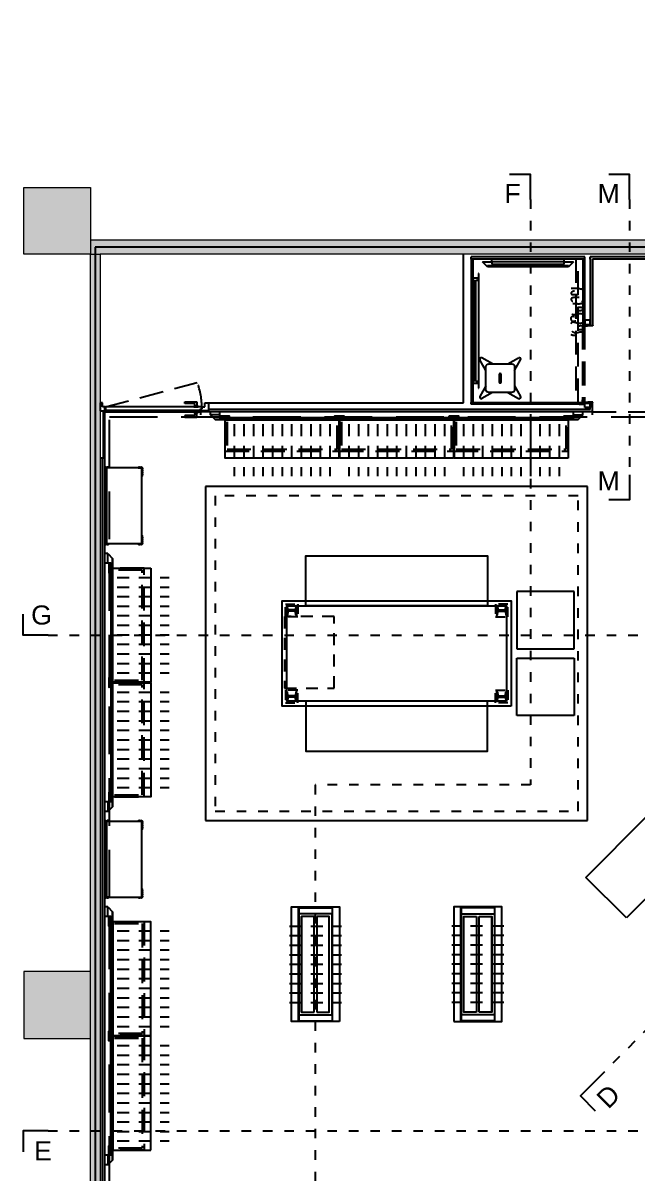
# Model space of a CAD drawing. Header units: millimetres. Extents: x 5896 to 6381, y 4295 to 4378.
# Drawn here: x 6173.71 to 6180.14, y 4301.59 to 4313.63 of the extents above; entities that cross this region are included whole.
import ezdxf

# ---------------------------------------------------------------- set-up
doc = ezdxf.new("R2010")
doc.units = ezdxf.units.MM
for name, pattern in [('CONTINOUS', [0]), ('DOT2', [0.125, 0, -0.125]), ('HIDDEN2', [0.1875, 0.125, -0.0625]), ('NASCOSTA', [0.375, 0.25, -0.125]), ('NASCOSTA2', [0.1875, 0.125, -0.0625]), ('PHANTOM2', [1.25, 0.625, -0.125, 0.125, -0.125, 0.125, -0.125]), ('TRATTEGGIATA', [0.75, 0.5, -0.25])]:
    doc.linetypes.add(name, pattern=pattern)
for name, color, linetype in [('ax-arredo piani', 2, 'Continuous'), ('ax-arredo piani rossi', 1, 'Continuous'), ('ax-arredo proiezioni', 1, 'NASCOSTA'), ('ax-arredo sez', 6, 'Continuous'), ('AX-proiez vestiti', 1, 'NASCOSTA2'), ('ax-tappeto', 6, 'DOT2'), ('Pareti02', 3, 'Continuous'), ('Piani', 6, 'Continuous'), ('piani-rossi', 1, 'Continuous'), ('proiezioni', 2, 'NASCOSTA'), ('sezioni 02', 3, 'Continuous'), ('tenda', 2, 'HIDDEN2'), ('Urban', 6, 'Continuous'), ('VITI', 1, 'Continuous')]:
    doc.layers.add(name, color=color, linetype=linetype)
doc.layers.add('PROIEZ-FASCIONE', color=7, linetype='TRATTEGGIATA', true_color=0xb4b08e)
doc.layers.add('Sections', color=92, linetype='Continuous', true_color=0x00bd00)
doc.layers.add('R-BORDER', color=7, linetype='PHANTOM2', true_color=0xdb0000, plot=False)
doc.layers.add('R-HATCH', color=7, linetype='Continuous', lineweight=9, true_color=0xbababa)
doc.layers.add('R-WALL', color=7, linetype='Continuous', lineweight=9, true_color=0xbababa)
doc.styles.add('cart-inver', font='Arial.ttf')

# ---------------------------------------------------------------- blocks, each defined once
blk = doc.blocks.new('11')
at = {"layer": 'Sections', "linetype": 'DOT2'}
for p, q in [((6059.319, 4457.346), (6070.114, 4468.182)), ((6058.612, 4466.546), (6058.612, 4460.416)), ((6059.649, 4466.546), (6059.649, 4463.662)), ((6053.56, 4461.984), (6062.251, 4461.984)), ((6056.357, 4460.416), (6056.357, 4454.022)), ((6058.612, 4460.416), (6056.357, 4460.416)), ((6053.56, 4456.794), (6060.49, 4456.794))]:
    blk.add_line(p, q, dxfattribs=at)
at = {"layer": 'Sections'}
for points in [[(6058.612, 4466.546), (6058.612, 4466.808), (6058.393, 4466.808)], [(6059.649, 4466.546), (6059.649, 4466.808), (6059.43, 4466.808)], [(6059.649, 4463.662), (6059.649, 4463.4), (6059.43, 4463.4)]]:
    blk.add_lwpolyline(points, dxfattribs=at)
at = {"layer": 'Sections', "elevation": 0}
for points in [[(6053.56, 4461.984), (6053.298, 4461.984), (6053.298, 4462.204)], [(6059.319, 4457.346), (6059.134, 4457.16), (6059.29, 4457.005)], [(6053.56, 4456.794), (6053.298, 4456.794), (6053.298, 4456.575)]]:
    blk.add_lwpolyline(points, dxfattribs=at)
at = {"layer": 'Sections', "char_height": 0.2, "width": 0.21739, "style": 'cart-inver'}
for s, insert, attachment_point in [('F', (6058.509, 4466.509), 9), ('M', (6059.546, 4466.509), 9), ('M', (6059.546, 4463.699), 3), ('G', (6053.6, 4462.295), 3), ('E', (6053.6, 4456.484), 9)]:
    blk.add_mtext(s, dxfattribs=dict(at, insert=insert, attachment_point=attachment_point))
at = {"layer": 'Sections', "insert": (6059.568, 4457.156), "char_height": 0.2, "width": 0.21739, "attachment_point": 9, "rotation": 45.109, "style": 'cart-inver'}
blk.add_mtext('D', dxfattribs=at)
blk = doc.blocks.new('bullone fianco')
at = {"layer": 'VITI'}
for p, q in [((0, 0.008), (-0.003, 0.008)), ((-0.003, 0), (-0.003, 0.007)), ((0, 0.006), (-0.003, 0.006)), ((0, 0.001), (-0.003, 0.001)), ((0, -0.001), (0, 0.008)), ((0, 0.007), (0, 0.008)), ((0, 0), (0, 0.007)), ((0, 0.007), (0, 0.007)), ((0, 0), (0, -0.001)), ((0, 0), (0, 0)), ((0, -0.001), (-0.003, -0.001))]:
    blk.add_line(p, q, dxfattribs=at)
for centre, radius, start, end in [((-0.001, 0.007), 0.00209, 147.1328, 212.8672), ((0.005, 0.004), 0.00787, 163.2213, 196.7787), ((-0.001, 0), 0.00209, 147.1328, 212.8672)]:
    blk.add_arc(centre, radius, start, end, dxfattribs=at)
blk = doc.blocks.new('111')
at = {"layer": 'R-HATCH', "ltscale": 10000}
h = blk.add_hatch(color=253, dxfattribs=at)
h.dxf.hatch_style = 1
h.paths.add_polyline_path([(6069.542, 4413.227), (6070.242, 4413.227), (6070.242, 4413.927), (6069.542, 4413.927)])
h.paths.add_polyline_path([(6070.242, 4421.625), (6070.242, 4422.325), (6069.542, 4422.325), (6069.542, 4421.625)])
h.paths.add_polyline_path([(6061.142, 4421.627), (6061.142, 4422.327), (6061.842, 4422.327), (6061.842, 4421.627)])
h.paths.add_polyline_path([(6061.842, 4413.227), (6061.842, 4413.927), (6061.142, 4413.927), (6061.142, 4413.227)])
h.paths.add_polyline_path([(6061.842, 4404.826), (6061.842, 4405.526), (6061.142, 4405.526), (6061.142, 4404.826)])
h.paths.add_polyline_path([(6053.442, 4405.017), (6053.442, 4405.717), (6052.742, 4405.717), (6052.742, 4405.017)])
h.paths.add_polyline_path([(6052.742, 4413.927), (6053.442, 4413.927), (6053.442, 4413.227), (6052.742, 4413.227)])
h = blk.add_hatch(color=253, dxfattribs=at)
h.dxf.hatch_style = 1
h.paths.add_polyline_path([(6059.992, 4413.689), (6061.142, 4413.689), (6061.142, 4413.929), (6059.752, 4413.929), (6059.752, 4413.377), (6053.442, 4413.377), (6053.442, 4413.227), (6059.752, 4413.227), (6059.752, 4411.039), (6061.842, 4411.039), (6061.842, 4413.227), (6061.602, 4413.227), (6061.602, 4411.279), (6059.992, 4411.279)])
h = blk.add_hatch(color=253, dxfattribs=at)
h.dxf.hatch_style = 1
h.paths.add_polyline_path([(6053.442, 4401.402), (6053.442, 4413.227), (6053.542, 4413.227), (6053.542, 4401.402)])
at = {"layer": 'ax-arredo piani', "color": 253}
for p, q in [((6057.507, 4413.027), (6057.504, 4413.027)), ((6057.504, 4413.027), (6057.504, 4411.827)), ((6057.507, 4411.827), (6057.507, 4413.027)), ((6057.504, 4412.977), (6057.447, 4412.977)), ((6057.447, 4412.977), (6057.447, 4412.957)), ((6057.447, 4412.957), (6057.457, 4412.957)), ((6057.457, 4412.957), (6057.457, 4411.897)), ((6057.477, 4411.897), (6057.477, 4412.957)), ((6057.477, 4412.957), (6057.504, 4412.957)), ((6057.504, 4412.957), (6057.504, 4412.977)), ((6057.457, 4411.897), (6057.447, 4411.897)), ((6057.447, 4411.897), (6057.447, 4411.877)), ((6057.447, 4411.877), (6057.504, 4411.877)), ((6057.504, 4411.897), (6057.477, 4411.897)), ((6057.504, 4411.877), (6057.504, 4411.897)), ((6057.504, 4411.827), (6057.507, 4411.827)), ((6058.506, 4409.698), (6057.906, 4409.698)), ((6057.906, 4409.698), (6057.906, 4409.098)), ((6058.506, 4409.098), (6058.506, 4409.698)), ((6057.906, 4409.098), (6058.506, 4409.098)), ((6057.906, 4408.398), (6057.906, 4408.998)), ((6057.906, 4408.998), (6058.506, 4408.998)), ((6058.506, 4408.998), (6058.506, 4408.398)), ((6058.506, 4408.398), (6057.906, 4408.398)), ((6058.629, 4406.702), (6059.264, 4407.34)), ((6059.689, 4406.916), (6059.054, 4406.279)), ((6059.054, 4406.279), (6058.629, 4406.702))]:
    blk.add_line(p, q, dxfattribs=at)
at = {"layer": 'ax-arredo piani', "color": 253, "linetype": 'HIDDEN2'}
for p, q in [((6055.993, 4409.436), (6055.473, 4409.436)), ((6055.473, 4409.436), (6055.473, 4408.686)), ((6055.993, 4408.686), (6055.993, 4409.436)), ((6055.473, 4408.686), (6055.993, 4408.686))]:
    blk.add_line(p, q, dxfattribs=at)
at = {"layer": 'ax-arredo piani', "color": 253, "elevation": 0}
blk.add_lwpolyline([(6057.882, 4412.05), (6057.882, 4411.81, -0.414214), (6057.852, 4411.78), (6057.612, 4411.78, -0.414214), (6057.582, 4411.81), (6057.582, 4412.05, -0.414214), (6057.612, 4412.08), (6057.852, 4412.08, -0.414214)], format="xyb", close=True, dxfattribs=at)
for points in [[(6056.043, 4411.094), (6054.851, 4411.094), (6054.851, 4411.494), (6056.043, 4411.494)], [(6057.243, 4411.094), (6056.051, 4411.094), (6056.051, 4411.494), (6057.243, 4411.494)], [(6058.443, 4411.094), (6057.251, 4411.094), (6057.251, 4411.494), (6058.443, 4411.494)], [(6053.978, 4410.198), (6053.978, 4410.198), (6053.978, 4410.99), (6053.978, 4410.99), (6053.978, 4410.99), (6053.609, 4410.99), (6053.609, 4410.198), (6053.978, 4410.198)], [(6053.981, 4410.905), (6053.978, 4410.905), (6053.978, 4410.954), (6053.981, 4410.954)], [(6053.981, 4410.283), (6053.978, 4410.283), (6053.978, 4410.234), (6053.981, 4410.234)], [(6057.597, 4409.548), (6055.697, 4409.548), (6055.697, 4410.069), (6057.597, 4410.069)], [(6054.074, 4409.94), (6054.074, 4408.748), (6053.674, 4408.748), (6053.674, 4409.94)], [(6057.847, 4408.498), (6055.447, 4408.498), (6055.447, 4409.598), (6057.847, 4409.598)], [(6057.797, 4408.548), (6055.497, 4408.548), (6055.497, 4409.548), (6057.797, 4409.548)], [(6054.074, 4408.74), (6054.074, 4407.548), (6053.674, 4407.548), (6053.674, 4408.74)], [(6057.597, 4408.548), (6055.697, 4408.548), (6055.697, 4408.027), (6057.597, 4408.027)], [(6053.978, 4406.498), (6053.978, 4406.498), (6053.978, 4407.29), (6053.978, 4407.29), (6053.978, 4407.29), (6053.609, 4407.29), (6053.609, 4406.498), (6053.978, 4406.498)], [(6053.981, 4407.205), (6053.978, 4407.205), (6053.978, 4407.254), (6053.981, 4407.254)], [(6053.981, 4406.583), (6053.978, 4406.583), (6053.978, 4406.534), (6053.981, 4406.534)], [(6055.972, 4405.264), (6055.972, 4406.324), (6055.622, 4406.324), (6055.622, 4405.264)], [(6057.322, 4405.264), (6057.322, 4406.324), (6057.672, 4406.324), (6057.672, 4405.264)], [(6054.074, 4405.048), (6054.074, 4406.24), (6053.674, 4406.24), (6053.674, 4405.048)], [(6054.074, 4403.848), (6054.074, 4405.04), (6053.674, 4405.04), (6053.674, 4403.848)]]:
    blk.add_lwpolyline(points, close=True, dxfattribs=at)
for points in [[(6055.652, 4405.294), (6055.652, 4406.294)], [(6055.782, 4406.294), (6055.652, 4406.294), (6055.652, 4405.294), (6055.782, 4405.294)], [(6055.782, 4405.294), (6055.782, 4406.294)], [(6055.812, 4405.294), (6055.942, 4405.294), (6055.942, 4406.294), (6055.812, 4406.294)], [(6055.812, 4406.294), (6055.812, 4405.294)], [(6055.942, 4405.294), (6055.942, 4406.294)], [(6057.352, 4405.294), (6057.352, 4406.294)], [(6057.482, 4405.294), (6057.352, 4405.294), (6057.352, 4406.294), (6057.482, 4406.294)], [(6057.482, 4406.294), (6057.482, 4405.294)], [(6057.512, 4406.294), (6057.642, 4406.294), (6057.642, 4405.294), (6057.512, 4405.294)], [(6057.512, 4405.294), (6057.512, 4406.294)], [(6057.642, 4405.294), (6057.642, 4406.294)]]:
    blk.add_lwpolyline(points, dxfattribs=at)
at = {"layer": 'ax-arredo piani rossi', "color": 253}
for p, q in [((6057.652, 4412.08), (6057.539, 4412.143)), ((6057.812, 4412.08), (6057.924, 4412.143)), ((6057.582, 4412.01), (6057.519, 4412.123)), ((6057.882, 4412.01), (6057.945, 4412.123)), ((6057.722, 4411.97), (6057.722, 4411.89)), ((6057.742, 4411.89), (6057.742, 4411.97)), ((6057.582, 4411.85), (6057.519, 4411.737)), ((6057.882, 4411.85), (6057.945, 4411.737)), ((6057.652, 4411.78), (6057.539, 4411.717)), ((6057.812, 4411.78), (6057.924, 4411.717))]:
    blk.add_line(p, q, dxfattribs=at)
for centre, radius, start, end in [((6057.532, 4412.13), 0.015, 60.7543, 209.2457), ((6057.932, 4412.13), 0.015, 330.7543, 119.2457), ((6057.732, 4411.97), 0.01, 0, 180), ((6057.732, 4411.89), 0.01, 180, 0), ((6057.532, 4411.73), 0.015, 150.7543, 299.2457), ((6057.932, 4411.73), 0.015, 240.7543, 29.2457)]:
    blk.add_arc(centre, radius, start, end, dxfattribs=at)
at = {"layer": 'ax-arredo proiezioni', "color": 253}
for p, q in [((6058.522, 4413.177), (6058.522, 4411.677)), ((6058.547, 4413.177), (6058.522, 4413.177)), ((6058.547, 4411.677), (6058.547, 4413.177)), ((6058.522, 4411.677), (6058.547, 4411.677))]:
    blk.add_line(p, q, dxfattribs=at)
at = {"layer": 'ax-arredo proiezioni', "color": 253, "elevation": 0}
for points in [[(6054.851, 4411.474), (6054.851, 4411.166), (6056.043, 4411.166), (6056.043, 4411.474)], [(6054.871, 4411.474), (6054.871, 4411.186), (6056.023, 4411.186), (6056.023, 4411.474)], [(6056.051, 4411.474), (6056.051, 4411.166), (6057.243, 4411.166), (6057.243, 4411.474)], [(6056.071, 4411.474), (6056.071, 4411.186), (6057.223, 4411.186), (6057.223, 4411.474)], [(6057.251, 4411.474), (6057.251, 4411.166), (6058.443, 4411.166), (6058.443, 4411.474)], [(6057.271, 4411.474), (6057.271, 4411.186), (6058.423, 4411.186), (6058.423, 4411.474)], [(6053.694, 4408.748), (6054.003, 4408.748), (6054.003, 4409.94), (6053.694, 4409.94)], [(6053.694, 4408.768), (6053.983, 4408.768), (6053.983, 4409.92), (6053.694, 4409.92)], [(6053.694, 4407.548), (6054.003, 4407.548), (6054.003, 4408.74), (6053.694, 4408.74)], [(6053.694, 4407.568), (6053.983, 4407.568), (6053.983, 4408.72), (6053.694, 4408.72)], [(6053.694, 4406.24), (6054.003, 4406.24), (6054.003, 4405.048), (6053.694, 4405.048)], [(6053.694, 4406.22), (6053.983, 4406.22), (6053.983, 4405.068), (6053.694, 4405.068)], [(6053.694, 4405.04), (6054.003, 4405.04), (6054.003, 4403.848), (6053.694, 4403.848)], [(6053.694, 4405.02), (6053.983, 4405.02), (6053.983, 4403.868), (6053.694, 4403.868)]]:
    blk.add_lwpolyline(points, dxfattribs=at)
at = {"layer": 'ax-arredo proiezioni', "color": 253, "linetype": 'NASCOSTA2', "ltscale": 0.5, "elevation": 0}
for points in [[(6055.482, 4409.563), (6055.612, 4409.563), (6055.612, 4409.433), (6055.482, 4409.433)], [(6057.812, 4409.563), (6057.682, 4409.563), (6057.682, 4409.433), (6057.812, 4409.433)], [(6055.482, 4408.533), (6055.612, 4408.533), (6055.612, 4408.663), (6055.482, 4408.663)], [(6057.812, 4408.533), (6057.682, 4408.533), (6057.682, 4408.663), (6057.812, 4408.663)]]:
    blk.add_lwpolyline(points, close=True, dxfattribs=at)
for points in [[(6055.597, 4409.498), (6055.597, 4409.547, 0.414214), (6055.596, 4409.548), (6055.595, 4409.548, 0.391021), (6055.59, 4409.544), (6055.588, 4409.512, -0.391021), (6055.579, 4409.504), (6055.515, 4409.504, -0.391021), (6055.507, 4409.512), (6055.504, 4409.544, 0.391021), (6055.5, 4409.548), (6055.498, 4409.548, 0.414214), (6055.497, 4409.547), (6055.497, 4409.498)], [(6055.597, 4409.498), (6055.597, 4409.449, -0.414214), (6055.596, 4409.448), (6055.595, 4409.448, -0.391021), (6055.59, 4409.452), (6055.588, 4409.484, 0.391021), (6055.579, 4409.492), (6055.515, 4409.492, 0.391021), (6055.507, 4409.484), (6055.504, 4409.452, -0.391021), (6055.5, 4409.448), (6055.498, 4409.448, -0.414214), (6055.497, 4409.449), (6055.497, 4409.498)], [(6057.697, 4409.498), (6057.697, 4409.547, -0.414214), (6057.698, 4409.548), (6057.7, 4409.548, -0.391021), (6057.704, 4409.544), (6057.707, 4409.512, 0.391021), (6057.715, 4409.504), (6057.779, 4409.504, 0.391021), (6057.788, 4409.512), (6057.79, 4409.544, -0.391021), (6057.795, 4409.548), (6057.796, 4409.548, -0.414214), (6057.797, 4409.547), (6057.797, 4409.498)], [(6057.697, 4409.498), (6057.697, 4409.449, 0.414214), (6057.698, 4409.448), (6057.7, 4409.448, 0.391021), (6057.704, 4409.452), (6057.707, 4409.484, -0.391021), (6057.715, 4409.492), (6057.779, 4409.492, -0.391021), (6057.788, 4409.484), (6057.79, 4409.452, 0.391021), (6057.795, 4409.448), (6057.796, 4409.448, 0.414214), (6057.797, 4409.449), (6057.797, 4409.498)], [(6055.597, 4408.598), (6055.597, 4408.647, 0.414214), (6055.596, 4408.648), (6055.595, 4408.648, 0.391021), (6055.59, 4408.644), (6055.588, 4408.612, -0.391021), (6055.579, 4408.604), (6055.515, 4408.604, -0.391021), (6055.507, 4408.612), (6055.504, 4408.644, 0.391021), (6055.5, 4408.648), (6055.498, 4408.648, 0.414214), (6055.497, 4408.647), (6055.497, 4408.598)], [(6055.597, 4408.598), (6055.597, 4408.549, -0.414214), (6055.596, 4408.548), (6055.595, 4408.548, -0.391021), (6055.59, 4408.552), (6055.588, 4408.584, 0.391021), (6055.579, 4408.592), (6055.515, 4408.592, 0.391021), (6055.507, 4408.584), (6055.504, 4408.552, -0.391021), (6055.5, 4408.548), (6055.498, 4408.548, -0.414214), (6055.497, 4408.549), (6055.497, 4408.598)], [(6057.697, 4408.598), (6057.697, 4408.647, -0.414214), (6057.698, 4408.648), (6057.7, 4408.648, -0.391021), (6057.704, 4408.644), (6057.707, 4408.612, 0.391021), (6057.715, 4408.604), (6057.779, 4408.604, 0.391021), (6057.788, 4408.612), (6057.79, 4408.644, -0.391021), (6057.795, 4408.648), (6057.796, 4408.648, -0.414214), (6057.797, 4408.647), (6057.797, 4408.598)], [(6057.697, 4408.598), (6057.697, 4408.549, 0.414214), (6057.698, 4408.548), (6057.7, 4408.548, 0.391021), (6057.704, 4408.552), (6057.707, 4408.584, -0.391021), (6057.715, 4408.592), (6057.779, 4408.592, -0.391021), (6057.788, 4408.584), (6057.79, 4408.552, 0.391021), (6057.795, 4408.548), (6057.796, 4408.548, 0.414214), (6057.797, 4408.549), (6057.797, 4408.598)]]:
    blk.add_lwpolyline(points, format="xyb", close=True, dxfattribs=at)
at = {"layer": 'ax-arredo proiezioni', "color": 253, "linetype": 'NASCOSTA2', "ltscale": 0.5}
for p in [(6055.597, 4409.448), (6057.697, 4409.448), (6057.797, 4409.448), (6055.597, 4408.648), (6057.697, 4408.648), (6057.797, 4408.648)]:
    blk.add_point(p, dxfattribs=at)
at = {"layer": 'ax-arredo sez', "color": 253}
for p, q in [((6057.597, 4413.097), (6057.547, 4413.147)), ((6057.547, 4413.147), (6057.642, 4413.147)), ((6057.642, 4413.147), (6057.642, 4413.177)), ((6058.402, 4413.147), (6057.642, 4413.147)), ((6057.642, 4413.147), (6057.642, 4413.123)), ((6057.642, 4413.123), (6058.402, 4413.123)), ((6058.402, 4413.147), (6058.402, 4413.177)), ((6058.402, 4413.123), (6058.402, 4413.147)), ((6058.402, 4413.147), (6058.497, 4413.147)), ((6058.497, 4413.147), (6058.447, 4413.097)), ((6058.447, 4413.105), (6057.597, 4413.105)), ((6057.597, 4413.105), (6057.597, 4413.097)), ((6057.598, 4413.104), (6057.599, 4413.105)), ((6057.598, 4413.098), (6057.598, 4413.104)), ((6057.599, 4413.097), (6057.598, 4413.098)), ((6057.599, 4413.105), (6058.445, 4413.105)), ((6058.445, 4413.097), (6057.599, 4413.097)), ((6058.445, 4413.105), (6058.446, 4413.104)), ((6058.446, 4413.098), (6058.445, 4413.097)), ((6058.446, 4413.104), (6058.446, 4413.098)), ((6058.447, 4413.097), (6058.447, 4413.105)), ((6058.642, 4412.483), (6058.594, 4412.483)), ((6058.594, 4412.483), (6058.594, 4412.48)), ((6058.594, 4412.48), (6058.645, 4412.48)), ((6058.658, 4412.486), (6058.642, 4412.486)), ((6058.642, 4412.486), (6058.642, 4412.483)), ((6058.645, 4412.48), (6058.645, 4412.483)), ((6058.645, 4412.483), (6058.658, 4412.483)), ((6058.65, 4412.48), (6058.65, 4412.483)), ((6058.65, 4412.483), (6058.7, 4412.483)), ((6058.7, 4412.48), (6058.65, 4412.48)), ((6058.658, 4412.483), (6058.658, 4412.486)), ((6058.7, 4412.483), (6058.7, 4412.48)), ((6058.594, 4411.677), (6058.594, 4411.68)), ((6058.594, 4411.68), (6058.645, 4411.68)), ((6058.642, 4411.677), (6058.594, 4411.677)), ((6058.642, 4411.674), (6058.642, 4411.677)), ((6058.658, 4411.674), (6058.642, 4411.674)), ((6058.645, 4411.68), (6058.645, 4411.677)), ((6058.645, 4411.677), (6058.658, 4411.677)), ((6058.65, 4411.68), (6058.65, 4411.677)), ((6058.7, 4411.68), (6058.65, 4411.68)), ((6058.65, 4411.677), (6058.7, 4411.677)), ((6058.658, 4411.677), (6058.658, 4411.674)), ((6058.7, 4411.677), (6058.7, 4411.68)), ((6053.577, 4411.094), (6053.577, 4411.589)), ((6053.592, 4411.094), (6053.592, 4411.589)), ((6054.592, 4411.592), (6053.597, 4411.592)), ((6053.597, 4411.592), (6053.597, 4411.577)), ((6053.597, 4411.577), (6054.592, 4411.577)), ((6054.592, 4411.577), (6054.592, 4411.592))]:
    blk.add_line(p, q, dxfattribs=at)
at = {"layer": 'ax-arredo sez', "color": 253, "elevation": 0}
for points in [[(6054.697, 4411.547), (6054.747, 4411.497), (6054.843, 4411.497), (6054.843, 4411.501), (6054.832, 4411.501), (6054.832, 4411.516), (6054.797, 4411.516), (6054.797, 4411.547), (6054.697, 4411.547), (6054.697, 4411.547)], [(6058.597, 4411.547), (6058.547, 4411.497), (6058.451, 4411.497), (6058.451, 4411.501), (6058.462, 4411.501), (6058.462, 4411.516), (6058.497, 4411.516), (6058.497, 4411.547), (6058.597, 4411.547), (6058.597, 4411.547)], [(6056.032, 4411.501), (6056.032, 4411.516), (6054.862, 4411.516), (6054.862, 4411.501), (6054.851, 4411.501), (6054.851, 4411.497), (6056.043, 4411.497), (6056.043, 4411.501), (6056.032, 4411.501)], [(6057.232, 4411.501), (6057.232, 4411.516), (6056.062, 4411.516), (6056.062, 4411.501), (6056.051, 4411.501), (6056.051, 4411.497), (6057.243, 4411.497), (6057.243, 4411.501), (6057.232, 4411.501)], [(6058.432, 4411.501), (6058.432, 4411.516), (6057.262, 4411.516), (6057.262, 4411.501), (6057.251, 4411.501), (6057.251, 4411.497), (6058.443, 4411.497), (6058.443, 4411.501), (6058.432, 4411.501)], [(6053.595, 4410.954), (6053.592, 4410.954), (6053.592, 4410.994), (6053.632, 4410.994), (6053.632, 4410.991), (6053.595, 4410.991), (6053.595, 4410.954)], [(6053.979, 4410.954), (6053.982, 4410.954), (6053.982, 4410.994), (6053.942, 4410.994), (6053.942, 4410.991), (6053.979, 4410.991), (6053.979, 4410.954)], [(6053.595, 4410.234), (6053.592, 4410.234), (6053.592, 4410.194), (6053.632, 4410.194), (6053.632, 4410.197), (6053.595, 4410.197), (6053.595, 4410.234)], [(6053.979, 4410.234), (6053.982, 4410.234), (6053.982, 4410.194), (6053.942, 4410.194), (6053.942, 4410.197), (6053.979, 4410.197), (6053.979, 4410.234)], [(6053.622, 4410.094), (6053.672, 4410.044), (6053.672, 4409.948), (6053.668, 4409.948), (6053.668, 4409.959), (6053.653, 4409.959), (6053.653, 4409.994), (6053.622, 4409.994), (6053.622, 4410.094), (6053.622, 4410.094)], [(6053.668, 4409.929), (6053.653, 4409.929), (6053.653, 4408.759), (6053.668, 4408.759), (6053.668, 4408.748), (6053.672, 4408.748), (6053.672, 4409.94), (6053.668, 4409.94), (6053.668, 4409.929)], [(6053.668, 4408.729), (6053.653, 4408.729), (6053.653, 4407.559), (6053.668, 4407.559), (6053.668, 4407.548), (6053.672, 4407.548), (6053.672, 4408.74), (6053.668, 4408.74), (6053.668, 4408.729)], [(6053.622, 4407.394), (6053.672, 4407.444), (6053.672, 4407.54), (6053.668, 4407.54), (6053.668, 4407.529), (6053.653, 4407.529), (6053.653, 4407.494), (6053.622, 4407.494), (6053.622, 4407.394), (6053.622, 4407.394)], [(6053.595, 4407.254), (6053.592, 4407.254), (6053.592, 4407.294), (6053.632, 4407.294), (6053.632, 4407.291), (6053.595, 4407.291), (6053.595, 4407.254)], [(6053.979, 4407.254), (6053.982, 4407.254), (6053.982, 4407.294), (6053.942, 4407.294), (6053.942, 4407.291), (6053.979, 4407.291), (6053.979, 4407.254)], [(6053.595, 4406.534), (6053.592, 4406.534), (6053.592, 4406.494), (6053.632, 4406.494), (6053.632, 4406.497), (6053.595, 4406.497), (6053.595, 4406.534)], [(6053.979, 4406.534), (6053.982, 4406.534), (6053.982, 4406.494), (6053.942, 4406.494), (6053.942, 4406.497), (6053.979, 4406.497), (6053.979, 4406.534)], [(6053.622, 4406.394), (6053.672, 4406.344), (6053.672, 4406.248), (6053.668, 4406.248), (6053.668, 4406.259), (6053.653, 4406.259), (6053.653, 4406.294), (6053.622, 4406.294), (6053.622, 4406.394), (6053.622, 4406.394)], [(6053.668, 4405.059), (6053.653, 4405.059), (6053.653, 4406.229), (6053.668, 4406.229), (6053.668, 4406.24), (6053.672, 4406.24), (6053.672, 4405.048), (6053.668, 4405.048), (6053.668, 4405.059)], [(6053.668, 4403.859), (6053.653, 4403.859), (6053.653, 4405.029), (6053.668, 4405.029), (6053.668, 4405.04), (6053.672, 4405.04), (6053.672, 4403.848), (6053.668, 4403.848), (6053.668, 4403.859)], [(6053.622, 4403.694), (6053.672, 4403.744), (6053.672, 4403.84), (6053.668, 4403.84), (6053.668, 4403.829), (6053.653, 4403.829), (6053.653, 4403.794), (6053.622, 4403.794), (6053.622, 4403.694), (6053.622, 4403.694)]]:
    blk.add_lwpolyline(points, dxfattribs=at)
for points in [[(6054.747, 4411.497), (6054.843, 4411.497), (6054.843, 4411.496), (6054.747, 4411.496)], [(6054.797, 4411.531), (6054.897, 4411.531), (6054.897, 4411.534), (6054.797, 4411.534)], [(6054.797, 4411.531), (6054.832, 4411.531), (6054.832, 4411.516), (6054.797, 4411.516)], [(6054.832, 4411.501), (6054.862, 4411.501), (6054.862, 4411.531), (6054.832, 4411.531)], [(6054.835, 4411.504), (6054.859, 4411.504), (6054.859, 4411.528), (6054.835, 4411.528)], [(6056.043, 4411.497), (6054.851, 4411.497), (6054.851, 4411.496), (6056.043, 4411.496)], [(6054.862, 4411.516), (6054.897, 4411.516), (6054.897, 4411.531), (6054.862, 4411.531)], [(6055.997, 4411.531), (6056.097, 4411.531), (6056.097, 4411.534), (6055.997, 4411.534)], [(6055.997, 4411.531), (6056.032, 4411.531), (6056.032, 4411.516), (6055.997, 4411.516)], [(6056.032, 4411.501), (6056.062, 4411.501), (6056.062, 4411.531), (6056.032, 4411.531)], [(6056.035, 4411.504), (6056.059, 4411.504), (6056.059, 4411.528), (6056.035, 4411.528)], [(6057.243, 4411.497), (6056.051, 4411.497), (6056.051, 4411.496), (6057.243, 4411.496)], [(6056.062, 4411.516), (6056.097, 4411.516), (6056.097, 4411.531), (6056.062, 4411.531)], [(6057.197, 4411.531), (6057.297, 4411.531), (6057.297, 4411.534), (6057.197, 4411.534)], [(6057.197, 4411.531), (6057.232, 4411.531), (6057.232, 4411.516), (6057.197, 4411.516)], [(6057.232, 4411.501), (6057.262, 4411.501), (6057.262, 4411.531), (6057.232, 4411.531)], [(6057.235, 4411.504), (6057.259, 4411.504), (6057.259, 4411.528), (6057.235, 4411.528)], [(6058.443, 4411.497), (6057.251, 4411.497), (6057.251, 4411.496), (6058.443, 4411.496)], [(6057.262, 4411.516), (6057.297, 4411.516), (6057.297, 4411.531), (6057.262, 4411.531)], [(6058.397, 4411.531), (6058.497, 4411.531), (6058.497, 4411.534), (6058.397, 4411.534)], [(6058.397, 4411.531), (6058.432, 4411.531), (6058.432, 4411.516), (6058.397, 4411.516)], [(6058.432, 4411.501), (6058.462, 4411.501), (6058.462, 4411.531), (6058.432, 4411.531)], [(6058.435, 4411.504), (6058.459, 4411.504), (6058.459, 4411.528), (6058.435, 4411.528)], [(6058.547, 4411.497), (6058.451, 4411.497), (6058.451, 4411.496), (6058.547, 4411.496)], [(6058.462, 4411.516), (6058.497, 4411.516), (6058.497, 4411.531), (6058.462, 4411.531)], [(6053.608, 4410.197), (6053.595, 4410.197), (6053.595, 4410.991), (6053.608, 4410.991)], [(6053.638, 4409.894), (6053.638, 4409.994), (6053.635, 4409.994), (6053.635, 4409.894)], [(6053.638, 4409.894), (6053.638, 4409.994), (6053.635, 4409.994), (6053.635, 4409.894)], [(6053.653, 4409.959), (6053.653, 4409.994), (6053.638, 4409.994), (6053.638, 4409.959)], [(6053.653, 4409.959), (6053.653, 4409.994), (6053.638, 4409.994), (6053.638, 4409.959)], [(6053.672, 4410.044), (6053.672, 4409.948), (6053.673, 4409.948), (6053.673, 4410.044)], [(6053.668, 4409.929), (6053.668, 4409.959), (6053.638, 4409.959), (6053.638, 4409.929)], [(6053.668, 4409.929), (6053.668, 4409.959), (6053.638, 4409.959), (6053.638, 4409.929)], [(6053.638, 4409.894), (6053.638, 4409.929), (6053.653, 4409.929), (6053.653, 4409.894)], [(6053.638, 4409.894), (6053.638, 4409.929), (6053.653, 4409.929), (6053.653, 4409.894)], [(6053.665, 4409.932), (6053.665, 4409.956), (6053.641, 4409.956), (6053.641, 4409.932)], [(6053.665, 4409.932), (6053.665, 4409.956), (6053.641, 4409.956), (6053.641, 4409.932)], [(6053.672, 4409.94), (6053.672, 4408.748), (6053.673, 4408.748), (6053.673, 4409.94)], [(6053.638, 4408.694), (6053.638, 4408.794), (6053.635, 4408.794), (6053.635, 4408.694)], [(6053.653, 4408.759), (6053.653, 4408.794), (6053.638, 4408.794), (6053.638, 4408.759)], [(6053.668, 4408.729), (6053.668, 4408.759), (6053.638, 4408.759), (6053.638, 4408.729)], [(6053.638, 4408.694), (6053.638, 4408.729), (6053.653, 4408.729), (6053.653, 4408.694)], [(6053.665, 4408.732), (6053.665, 4408.756), (6053.641, 4408.756), (6053.641, 4408.732)], [(6053.672, 4408.74), (6053.672, 4407.548), (6053.673, 4407.548), (6053.673, 4408.74)], [(6053.638, 4407.494), (6053.638, 4407.594), (6053.635, 4407.594), (6053.635, 4407.494)], [(6053.653, 4407.559), (6053.653, 4407.594), (6053.638, 4407.594), (6053.638, 4407.559)], [(6053.668, 4407.529), (6053.668, 4407.559), (6053.638, 4407.559), (6053.638, 4407.529)], [(6053.638, 4407.494), (6053.638, 4407.529), (6053.653, 4407.529), (6053.653, 4407.494)], [(6053.665, 4407.532), (6053.665, 4407.556), (6053.641, 4407.556), (6053.641, 4407.532)], [(6053.672, 4407.444), (6053.672, 4407.54), (6053.673, 4407.54), (6053.673, 4407.444)], [(6053.608, 4406.497), (6053.595, 4406.497), (6053.595, 4407.291), (6053.608, 4407.291)], [(6053.638, 4406.294), (6053.638, 4406.194), (6053.635, 4406.194), (6053.635, 4406.294)], [(6053.638, 4406.294), (6053.638, 4406.259), (6053.653, 4406.259), (6053.653, 4406.294)], [(6053.668, 4406.259), (6053.668, 4406.229), (6053.638, 4406.229), (6053.638, 4406.259)], [(6053.665, 4406.256), (6053.665, 4406.232), (6053.641, 4406.232), (6053.641, 4406.256)], [(6053.672, 4406.344), (6053.672, 4406.248), (6053.673, 4406.248), (6053.673, 4406.344)], [(6053.653, 4406.229), (6053.653, 4406.194), (6053.638, 4406.194), (6053.638, 4406.229)], [(6053.672, 4405.048), (6053.672, 4406.24), (6053.673, 4406.24), (6053.673, 4405.048)], [(6053.638, 4405.094), (6053.638, 4404.994), (6053.635, 4404.994), (6053.635, 4405.094)], [(6053.638, 4405.094), (6053.638, 4405.059), (6053.653, 4405.059), (6053.653, 4405.094)], [(6053.668, 4405.059), (6053.668, 4405.029), (6053.638, 4405.029), (6053.638, 4405.059)], [(6053.665, 4405.056), (6053.665, 4405.032), (6053.641, 4405.032), (6053.641, 4405.056)], [(6053.672, 4403.848), (6053.672, 4405.04), (6053.673, 4405.04), (6053.673, 4403.848)], [(6053.653, 4405.029), (6053.653, 4404.994), (6053.638, 4404.994), (6053.638, 4405.029)], [(6053.638, 4403.894), (6053.638, 4403.794), (6053.635, 4403.794), (6053.635, 4403.894)], [(6053.638, 4403.894), (6053.638, 4403.794), (6053.635, 4403.794), (6053.635, 4403.894)], [(6053.638, 4403.894), (6053.638, 4403.859), (6053.653, 4403.859), (6053.653, 4403.894)], [(6053.638, 4403.894), (6053.638, 4403.859), (6053.653, 4403.859), (6053.653, 4403.894)], [(6053.668, 4403.859), (6053.668, 4403.829), (6053.638, 4403.829), (6053.638, 4403.859)], [(6053.668, 4403.859), (6053.668, 4403.829), (6053.638, 4403.829), (6053.638, 4403.859)], [(6053.665, 4403.856), (6053.665, 4403.832), (6053.641, 4403.832), (6053.641, 4403.856)], [(6053.665, 4403.856), (6053.665, 4403.832), (6053.641, 4403.832), (6053.641, 4403.856)], [(6053.672, 4403.744), (6053.672, 4403.84), (6053.673, 4403.84), (6053.673, 4403.744)], [(6053.653, 4403.829), (6053.653, 4403.794), (6053.638, 4403.794), (6053.638, 4403.829)], [(6053.653, 4403.829), (6053.653, 4403.794), (6053.638, 4403.794), (6053.638, 4403.829)]]:
    blk.add_lwpolyline(points, close=True, dxfattribs=at)
at = {"layer": 'AX-proiez vestiti', "color": 253}
for p, q in [((6054.947, 4411.448), (6054.947, 4410.903)), ((6055.047, 4411.448), (6055.047, 4410.903)), ((6055.147, 4411.448), (6055.147, 4410.903)), ((6055.247, 4411.448), (6055.247, 4410.903)), ((6055.347, 4411.448), (6055.347, 4410.903)), ((6055.447, 4411.448), (6055.447, 4410.903)), ((6055.547, 4411.448), (6055.547, 4410.903)), ((6055.647, 4411.448), (6055.647, 4410.903)), ((6055.747, 4411.448), (6055.747, 4410.903)), ((6055.847, 4411.448), (6055.847, 4410.903)), ((6055.947, 4411.448), (6055.947, 4410.903)), ((6056.147, 4411.448), (6056.147, 4410.903)), ((6056.247, 4411.448), (6056.247, 4410.903)), ((6056.347, 4411.448), (6056.347, 4410.903)), ((6056.447, 4411.448), (6056.447, 4410.903)), ((6056.547, 4411.448), (6056.547, 4410.903)), ((6056.647, 4411.448), (6056.647, 4410.903)), ((6056.747, 4411.448), (6056.747, 4410.903)), ((6056.847, 4411.448), (6056.847, 4410.903)), ((6056.947, 4411.448), (6056.947, 4410.903)), ((6057.047, 4411.448), (6057.047, 4410.903)), ((6057.147, 4411.448), (6057.147, 4410.903)), ((6057.347, 4411.448), (6057.347, 4410.903)), ((6057.447, 4411.448), (6057.447, 4410.903)), ((6057.547, 4411.448), (6057.547, 4410.903)), ((6057.647, 4411.448), (6057.647, 4410.903)), ((6057.747, 4411.448), (6057.747, 4410.903)), ((6057.847, 4411.448), (6057.847, 4410.903)), ((6057.947, 4411.448), (6057.947, 4410.903)), ((6058.047, 4411.448), (6058.047, 4410.903)), ((6058.147, 4411.448), (6058.147, 4410.903)), ((6058.247, 4411.448), (6058.247, 4410.903)), ((6058.347, 4411.448), (6058.347, 4410.903)), ((6053.721, 4409.844), (6054.266, 4409.844)), ((6053.721, 4409.744), (6054.266, 4409.744)), ((6053.721, 4409.644), (6054.266, 4409.644)), ((6053.721, 4409.544), (6054.266, 4409.544)), ((6053.721, 4409.444), (6054.266, 4409.444)), ((6053.721, 4409.344), (6054.266, 4409.344)), ((6053.721, 4409.244), (6054.266, 4409.244)), ((6053.721, 4409.144), (6054.266, 4409.144)), ((6053.721, 4409.044), (6054.266, 4409.044)), ((6053.721, 4408.944), (6054.266, 4408.944)), ((6053.721, 4408.844), (6054.266, 4408.844)), ((6053.721, 4408.644), (6054.266, 4408.644)), ((6053.721, 4408.544), (6054.266, 4408.544)), ((6053.721, 4408.444), (6054.266, 4408.444)), ((6053.721, 4408.344), (6054.266, 4408.344)), ((6053.721, 4408.244), (6054.266, 4408.244)), ((6053.721, 4408.144), (6054.266, 4408.144)), ((6053.721, 4408.044), (6054.266, 4408.044)), ((6053.721, 4407.944), (6054.266, 4407.944)), ((6053.721, 4407.844), (6054.266, 4407.844)), ((6053.721, 4407.744), (6054.266, 4407.744)), ((6053.721, 4407.644), (6054.266, 4407.644)), ((6053.721, 4406.144), (6054.266, 4406.144)), ((6055.525, 4406.194), (6056.07, 4406.194)), ((6057.77, 4406.194), (6057.225, 4406.194)), ((6053.721, 4406.044), (6054.266, 4406.044)), ((6055.525, 4406.094), (6056.07, 4406.094)), ((6057.77, 4406.094), (6057.225, 4406.094)), ((6053.721, 4405.944), (6054.266, 4405.944)), ((6055.525, 4405.994), (6056.07, 4405.994)), ((6055.525, 4405.894), (6056.07, 4405.894)), ((6057.77, 4405.994), (6057.225, 4405.994)), ((6057.77, 4405.894), (6057.225, 4405.894)), ((6053.721, 4405.844), (6054.266, 4405.844)), ((6055.525, 4405.794), (6056.07, 4405.794)), ((6057.77, 4405.794), (6057.225, 4405.794)), ((6053.721, 4405.744), (6054.266, 4405.744)), ((6053.721, 4405.644), (6054.266, 4405.644)), ((6055.525, 4405.694), (6056.07, 4405.694)), ((6057.77, 4405.694), (6057.225, 4405.694)), ((6053.721, 4405.544), (6054.266, 4405.544)), ((6055.525, 4405.594), (6056.07, 4405.594)), ((6057.77, 4405.594), (6057.225, 4405.594)), ((6053.721, 4405.444), (6054.266, 4405.444)), ((6055.525, 4405.494), (6056.07, 4405.494)), ((6057.77, 4405.494), (6057.225, 4405.494)), ((6053.721, 4405.344), (6054.266, 4405.344)), ((6055.525, 4405.394), (6056.07, 4405.394)), ((6057.77, 4405.394), (6057.225, 4405.394)), ((6053.721, 4405.244), (6054.266, 4405.244)), ((6053.721, 4405.144), (6054.266, 4405.144)), ((6053.721, 4404.944), (6054.266, 4404.944)), ((6053.721, 4404.844), (6054.266, 4404.844)), ((6053.721, 4404.744), (6054.266, 4404.744)), ((6053.721, 4404.644), (6054.266, 4404.644)), ((6053.721, 4404.544), (6054.266, 4404.544)), ((6053.721, 4404.444), (6054.266, 4404.444)), ((6053.721, 4404.344), (6054.266, 4404.344)), ((6053.721, 4404.244), (6054.266, 4404.244)), ((6053.721, 4404.144), (6054.266, 4404.144)), ((6053.721, 4404.044), (6054.266, 4404.044)), ((6053.721, 4403.944), (6054.266, 4403.944))]:
    blk.add_line(p, q, dxfattribs=at)
at = {"layer": 'ax-tappeto', "color": 253, "linetype": 'CONTINOUS'}
for p, q in [((6058.647, 4410.798), (6054.647, 4410.798)), ((6054.647, 4410.798), (6054.647, 4407.298)), ((6058.647, 4407.298), (6058.647, 4410.798)), ((6054.647, 4407.298), (6058.647, 4407.298))]:
    blk.add_line(p, q, dxfattribs=at)
at = {"layer": 'ax-tappeto', "color": 253}
for p, q in [((6058.547, 4410.698), (6054.747, 4410.698)), ((6054.747, 4410.698), (6054.747, 4407.398)), ((6058.547, 4407.398), (6058.547, 4410.698)), ((6054.747, 4407.398), (6058.547, 4407.398))]:
    blk.add_line(p, q, dxfattribs=at)
at = {"layer": 'DEFPOINTS', "color": 253}
for p, q in [((6054.597, 4411.547), (6054.597, 4411.577)), ((6054.697, 4411.547), (6054.697, 4411.577)), ((6054.797, 4411.547), (6054.797, 4411.577)), ((6058.497, 4411.547), (6058.497, 4411.577)), ((6058.597, 4411.547), (6058.597, 4411.577)), ((6058.697, 4411.547), (6058.697, 4411.577)), ((6053.622, 4410.194), (6053.592, 4410.194)), ((6053.622, 4410.094), (6053.592, 4410.094)), ((6053.622, 4409.994), (6053.592, 4409.994)), ((6053.622, 4407.494), (6053.592, 4407.494)), ((6053.622, 4407.394), (6053.592, 4407.394)), ((6053.622, 4407.294), (6053.592, 4407.294)), ((6053.622, 4406.494), (6053.592, 4406.494)), ((6053.622, 4406.394), (6053.592, 4406.394)), ((6053.622, 4406.294), (6053.592, 4406.294)), ((6053.622, 4403.794), (6053.592, 4403.794)), ((6053.622, 4403.694), (6053.592, 4403.694))]:
    blk.add_line(p, q, dxfattribs=at)
at = {"layer": 'Pareti02', "color": 253}
for p, q in [((6057.347, 4411.672), (6057.347, 4413.227)), ((6058.616, 4413.202), (6057.428, 4413.202)), ((6057.428, 4413.177), (6057.428, 4413.202)), ((6058.616, 4413.177), (6057.428, 4413.177)), ((6058.616, 4413.177), (6058.616, 4413.202)), ((6059.752, 4413.202), (6058.672, 4413.202)), ((6058.672, 4413.202), (6058.672, 4412.483)), ((6058.672, 4413.177), (6058.672, 4413.202)), ((6059.752, 4413.177), (6058.697, 4413.177)), ((6058.697, 4413.177), (6058.697, 4412.483)), ((6054.642, 4411.672), (6054.677, 4411.672)), ((6054.677, 4411.672), (6057.347, 4411.672)), ((6058.672, 4411.602), (6058.672, 4411.677)), ((6058.697, 4411.577), (6058.697, 4411.677)), ((6058.697, 4411.577), (6058.697, 4411.677)), ((6054.597, 4411.589), (6054.597, 4411.577)), ((6058.697, 4411.577), (6054.597, 4411.577)), ((6058.672, 4411.602), (6054.677, 4411.602)), ((6058.559, 4411.658), (6058.616, 4411.658)), ((6053.592, 4411.094), (6053.542, 4411.094)), ((6053.567, 4402.694), (6053.567, 4411.094)), ((6053.592, 4402.694), (6053.592, 4411.094))]:
    blk.add_line(p, q, dxfattribs=at)
at = {"layer": 'Piani', "color": 253, "elevation": 0}
for points in [[(6056.047, 4405.194), (6055.547, 4405.194), (6055.547, 4406.394), (6056.047, 4406.394)], [(6055.622, 4405.202), (6055.619, 4405.199), (6055.619, 4406.389), (6055.622, 4406.386)], [(6055.619, 4406.389), (6055.622, 4406.386), (6055.972, 4406.386), (6055.975, 4406.389)], [(6055.972, 4405.202), (6055.975, 4405.199), (6055.975, 4406.389), (6055.972, 4406.386)], [(6057.247, 4405.194), (6057.747, 4405.194), (6057.747, 4406.394), (6057.247, 4406.394)], [(6057.322, 4405.202), (6057.319, 4405.199), (6057.319, 4406.389), (6057.322, 4406.386)], [(6057.675, 4406.389), (6057.672, 4406.386), (6057.322, 4406.386), (6057.319, 4406.389)], [(6057.672, 4405.202), (6057.675, 4405.199), (6057.675, 4406.389), (6057.672, 4406.386)], [(6055.619, 4405.199), (6055.622, 4405.202), (6055.972, 4405.202), (6055.975, 4405.199)], [(6057.675, 4405.199), (6057.672, 4405.202), (6057.322, 4405.202), (6057.319, 4405.199)]]:
    blk.add_lwpolyline(points, close=True, dxfattribs=at)
at = {"layer": 'piani-rossi', "color": 253}
for p, q in [((6054.43, 4411.665), (6054.43, 4411.683)), ((6054.43, 4411.683), (6054.556, 4411.683)), ((6054.535, 4411.665), (6054.43, 4411.665)), ((6054.535, 4411.639), (6054.535, 4411.665)), ((6054.556, 4411.683), (6054.556, 4411.639)), ((6054.535, 4411.541), (6054.43, 4411.541)), ((6054.43, 4411.541), (6054.43, 4411.523)), ((6054.569, 4411.639), (6054.522, 4411.639)), ((6054.522, 4411.639), (6054.522, 4411.629)), ((6054.522, 4411.629), (6054.569, 4411.629)), ((6054.522, 4411.567), (6054.522, 4411.577)), ((6054.522, 4411.577), (6054.569, 4411.577)), ((6054.569, 4411.567), (6054.522, 4411.567)), ((6054.556, 4411.639), (6054.535, 4411.639)), ((6054.556, 4411.567), (6054.535, 4411.567)), ((6054.535, 4411.567), (6054.535, 4411.541)), ((6054.556, 4411.523), (6054.556, 4411.567)), ((6054.569, 4411.629), (6054.569, 4411.639)), ((6054.569, 4411.577), (6054.569, 4411.567)), ((6054.43, 4411.523), (6054.556, 4411.523))]:
    blk.add_line(p, q, dxfattribs=at)
at = {"layer": 'PROIEZ-FASCIONE', "color": 253}
for p, q in [((6053.642, 4402.744), (6053.642, 4411.527)), ((6053.642, 4411.527), (6059.652, 4411.527))]:
    blk.add_line(p, q, dxfattribs=at)
at = {"layer": 'proiezioni', "color": 253}
for p, q in [((6058.594, 4412.48), (6058.594, 4411.68)), ((6058.614, 4412.48), (6058.614, 4411.68)), ((6053.597, 4411.629), (6054.559, 4411.886)), ((6058.594, 4411.68), (6058.594, 4411.703)), ((6058.614, 4411.68), (6058.614, 4411.703)), ((6058.697, 4411.577), (6059.502, 4411.577))]:
    blk.add_line(p, q, dxfattribs=at)
blk.add_arc((6053.902, 4411.629), 0.705, 358.5368, 21.3369, dxfattribs=at)
at = {"layer": 'R-BORDER', "color": 253, "ltscale": 10000}
for p, q in [((6059.872, 4413.302), (6053.492, 4413.302)), ((6053.492, 4413.302), (6053.492, 4401.402))]:
    blk.add_line(p, q, dxfattribs=at)
at = {"layer": 'R-WALL', "color": 253, "ltscale": 10000}
for p, q in [((6052.742, 4413.927), (6053.442, 4413.927)), ((6052.742, 4413.227), (6052.742, 4413.927)), ((6053.442, 4413.927), (6053.442, 4413.227)), ((6053.442, 4413.377), (6059.752, 4413.377)), ((6053.442, 4413.227), (6052.742, 4413.227)), ((6053.442, 4401.402), (6053.442, 4413.227)), ((6053.442, 4413.227), (6053.542, 4413.227)), ((6059.752, 4413.227), (6053.542, 4413.227)), ((6053.542, 4413.227), (6053.542, 4401.402)), ((6053.442, 4405.717), (6052.742, 4405.717)), ((6052.742, 4405.717), (6052.742, 4405.017)), ((6053.442, 4405.017), (6053.442, 4405.717)), ((6052.742, 4405.017), (6053.442, 4405.017))]:
    blk.add_line(p, q, dxfattribs=at)
at = {"layer": 'sezioni 02', "color": 253}
for p, q in [((6058.616, 4412.536), (6058.616, 4412.493)), ((6058.672, 4412.536), (6058.616, 4412.536)), ((6058.672, 4412.493), (6058.672, 4412.536)), ((6058.616, 4412.493), (6058.672, 4412.493)), ((6053.567, 4411.672), (6053.542, 4411.672)), ((6053.542, 4411.672), (6053.542, 4411.589)), ((6053.567, 4411.629), (6053.567, 4411.672)), ((6054.637, 4411.629), (6054.637, 4411.672)), ((6054.637, 4411.672), (6054.677, 4411.672)), ((6054.677, 4411.672), (6054.677, 4411.589)), ((6058.616, 4411.623), (6058.616, 4411.667)), ((6058.616, 4411.667), (6058.672, 4411.667)), ((6058.672, 4411.667), (6058.672, 4411.623)), ((6053.542, 4411.589), (6053.592, 4411.589)), ((6053.592, 4411.629), (6053.567, 4411.629)), ((6053.592, 4411.589), (6053.592, 4411.629)), ((6054.607, 4411.629), (6053.597, 4411.629)), ((6053.597, 4411.629), (6053.597, 4411.592)), ((6053.597, 4411.592), (6054.592, 4411.592)), ((6054.592, 4411.592), (6054.594, 4411.611)), ((6054.592, 4411.592), (6054.592, 4411.592)), ((6054.594, 4411.611), (6054.607, 4411.611)), ((6054.597, 4411.589), (6054.599, 4411.609)), ((6054.677, 4411.589), (6054.597, 4411.589)), ((6054.597, 4411.589), (6054.597, 4411.589)), ((6054.597, 4411.589), (6054.597, 4411.589)), ((6054.599, 4411.609), (6054.612, 4411.609)), ((6054.607, 4411.611), (6054.607, 4411.629)), ((6054.612, 4411.609), (6054.612, 4411.629)), ((6054.612, 4411.629), (6054.637, 4411.629)), ((6058.672, 4411.623), (6058.616, 4411.623))]:
    blk.add_line(p, q, dxfattribs=at)
at = {"layer": 'tenda', "color": 253}
blk.add_spline([(6058.473, 4412.871), (6058.585, 4412.864), (6058.592, 4412.861), (6058.59, 4412.844), (6058.537, 4412.838), (6058.483, 4412.833), (6058.474, 4412.822), (6058.476, 4412.811), (6058.51, 4412.807), (6058.559, 4412.805), (6058.594, 4412.799), (6058.585, 4412.779), (6058.552, 4412.776), (6058.508, 4412.774), (6058.475, 4412.763), (6058.477, 4412.744), (6058.521, 4412.74), (6058.587, 4412.737), (6058.591, 4412.717), (6058.564, 4412.707), (6058.529, 4412.708), (6058.479, 4412.699), (6058.476, 4412.686), (6058.557, 4412.673), (6058.591, 4412.666), (6058.591, 4412.645), (6058.551, 4412.635), (6058.501, 4412.637), (6058.475, 4412.63), (6058.478, 4412.608), (6058.549, 4412.606), (6058.591, 4412.6), (6058.592, 4412.58), (6058.556, 4412.568), (6058.517, 4412.572), (6058.473, 4412.567), (6058.475, 4412.537), (6058.545, 4412.538), (6058.592, 4412.534), (6058.591, 4412.513), (6058.548, 4412.505), (6058.522, 4412.51), (6058.477, 4412.51), (6058.473, 4412.482), (6058.513, 4412.472), (6058.553, 4412.477), (6058.588, 4412.478), (6058.595, 4412.452), (6058.585, 4412.439), (6058.547, 4412.44), (6058.512, 4412.451), (6058.481, 4412.448), (6058.474, 4412.442), (6058.508, 4412.408), (6058.551, 4412.411), (6058.592, 4412.411), (6058.594, 4412.389), (6058.569, 4412.377), (6058.532, 4412.375), (6058.504, 4412.376), (6058.478, 4412.383), (6058.475, 4412.385)], degree=3, dxfattribs=at)
at = {"layer": 'Urban', "color": 253}
for p, q in [((6057.447, 4413.177), (6057.428, 4413.177)), ((6057.428, 4413.177), (6057.428, 4411.677)), ((6057.447, 4411.677), (6057.447, 4413.177)), ((6058.597, 4413.177), (6058.597, 4412.483)), ((6058.616, 4413.177), (6058.597, 4413.177)), ((6058.616, 4412.483), (6058.616, 4413.177)), ((6058.597, 4412.483), (6058.616, 4412.483)), ((6057.428, 4411.658), (6057.428, 4411.677)), ((6057.428, 4411.677), (6058.616, 4411.677)), ((6057.428, 4411.677), (6057.447, 4411.677)), ((6058.559, 4411.677), (6058.616, 4411.677)), ((6058.616, 4411.677), (6058.616, 4411.658)), ((6058.616, 4411.677), (6058.616, 4411.658)), ((6058.616, 4411.658), (6057.428, 4411.658)), ((6058.616, 4411.658), (6058.559, 4411.658))]:
    blk.add_line(p, q, dxfattribs=at)
at = {"layer": 'VITI', "color": 253, "elevation": 0}
for points in [[(6053.632, 4410.995), (6053.632, 4410.994), (6053.592, 4410.994), (6053.592, 4410.995)], [(6053.632, 4410.194), (6053.632, 4410.193), (6053.592, 4410.193), (6053.592, 4410.194)], [(6053.632, 4407.295), (6053.632, 4407.294), (6053.592, 4407.294), (6053.592, 4407.295)], [(6053.632, 4406.494), (6053.632, 4406.493), (6053.592, 4406.493), (6053.592, 4406.494)]]:
    blk.add_lwpolyline(points, close=True, dxfattribs=at)
for points in [[(6053.942, 4410.994), (6053.942, 4410.995), (6053.983, 4410.995), (6053.983, 4410.905), (6053.982, 4410.905), (6053.982, 4410.994), (6053.942, 4410.994)], [(6053.942, 4410.194), (6053.942, 4410.193), (6053.983, 4410.193), (6053.983, 4410.283), (6053.982, 4410.283), (6053.982, 4410.194), (6053.942, 4410.194)], [(6053.942, 4407.294), (6053.942, 4407.295), (6053.983, 4407.295), (6053.983, 4407.205), (6053.982, 4407.205), (6053.982, 4407.294), (6053.942, 4407.294)], [(6053.942, 4406.494), (6053.942, 4406.493), (6053.983, 4406.493), (6053.983, 4406.583), (6053.982, 4406.583), (6053.982, 4406.494), (6053.942, 4406.494)]]:
    blk.add_lwpolyline(points, dxfattribs=at)
at = {"layer": 'VITI', "color": 253}
for p, rotation in [((6053.598, 4410.995), 270), ((6053.618, 4410.995), 270), ((6053.983, 4410.267), 180), ((6053.983, 4410.247), 180), ((6053.983, 4410.227), 180), ((6053.625, 4410.193), 90), ((6053.956, 4410.193), 90), ((6053.976, 4410.193), 90), ((6053.983, 4410.207), 180), ((6053.598, 4407.295), 270), ((6053.618, 4407.295), 270), ((6053.625, 4406.493), 90), ((6053.956, 4406.493), 90), ((6053.976, 4406.493), 90), ((6053.983, 4406.567), 180), ((6053.983, 4406.547), 180), ((6053.983, 4406.527), 180), ((6053.983, 4406.507), 180)]:
    blk.add_blockref('bullone fianco', p, dxfattribs=dict(at, rotation=rotation))
at = {"layer": 'VITI', "color": 253, "xscale": -1}
for p, rotation in [((6053.956, 4410.995), 90), ((6053.976, 4410.995), 90), ((6053.598, 4410.193), 270), ((6053.956, 4407.295), 90), ((6053.976, 4407.295), 90), ((6053.598, 4406.493), 270)]:
    blk.add_blockref('bullone fianco', p, dxfattribs=dict(at, rotation=rotation))
for p in [(6053.983, 4410.981), (6053.983, 4410.961), (6053.983, 4410.941), (6053.983, 4410.921), (6053.983, 4407.281), (6053.983, 4407.261), (6053.983, 4407.241), (6053.983, 4407.221)]:
    blk.add_blockref('bullone fianco', p, dxfattribs=at)

msp = doc.modelspace()

# ---------------------------------------------------------------- block references
msp.add_blockref('111', (120.973, -102.015))
at = {"layer": 'Sections'}
msp.add_blockref('11', (120.41, -154.759), dxfattribs=at)

doc.saveas('drawing.dxf')
